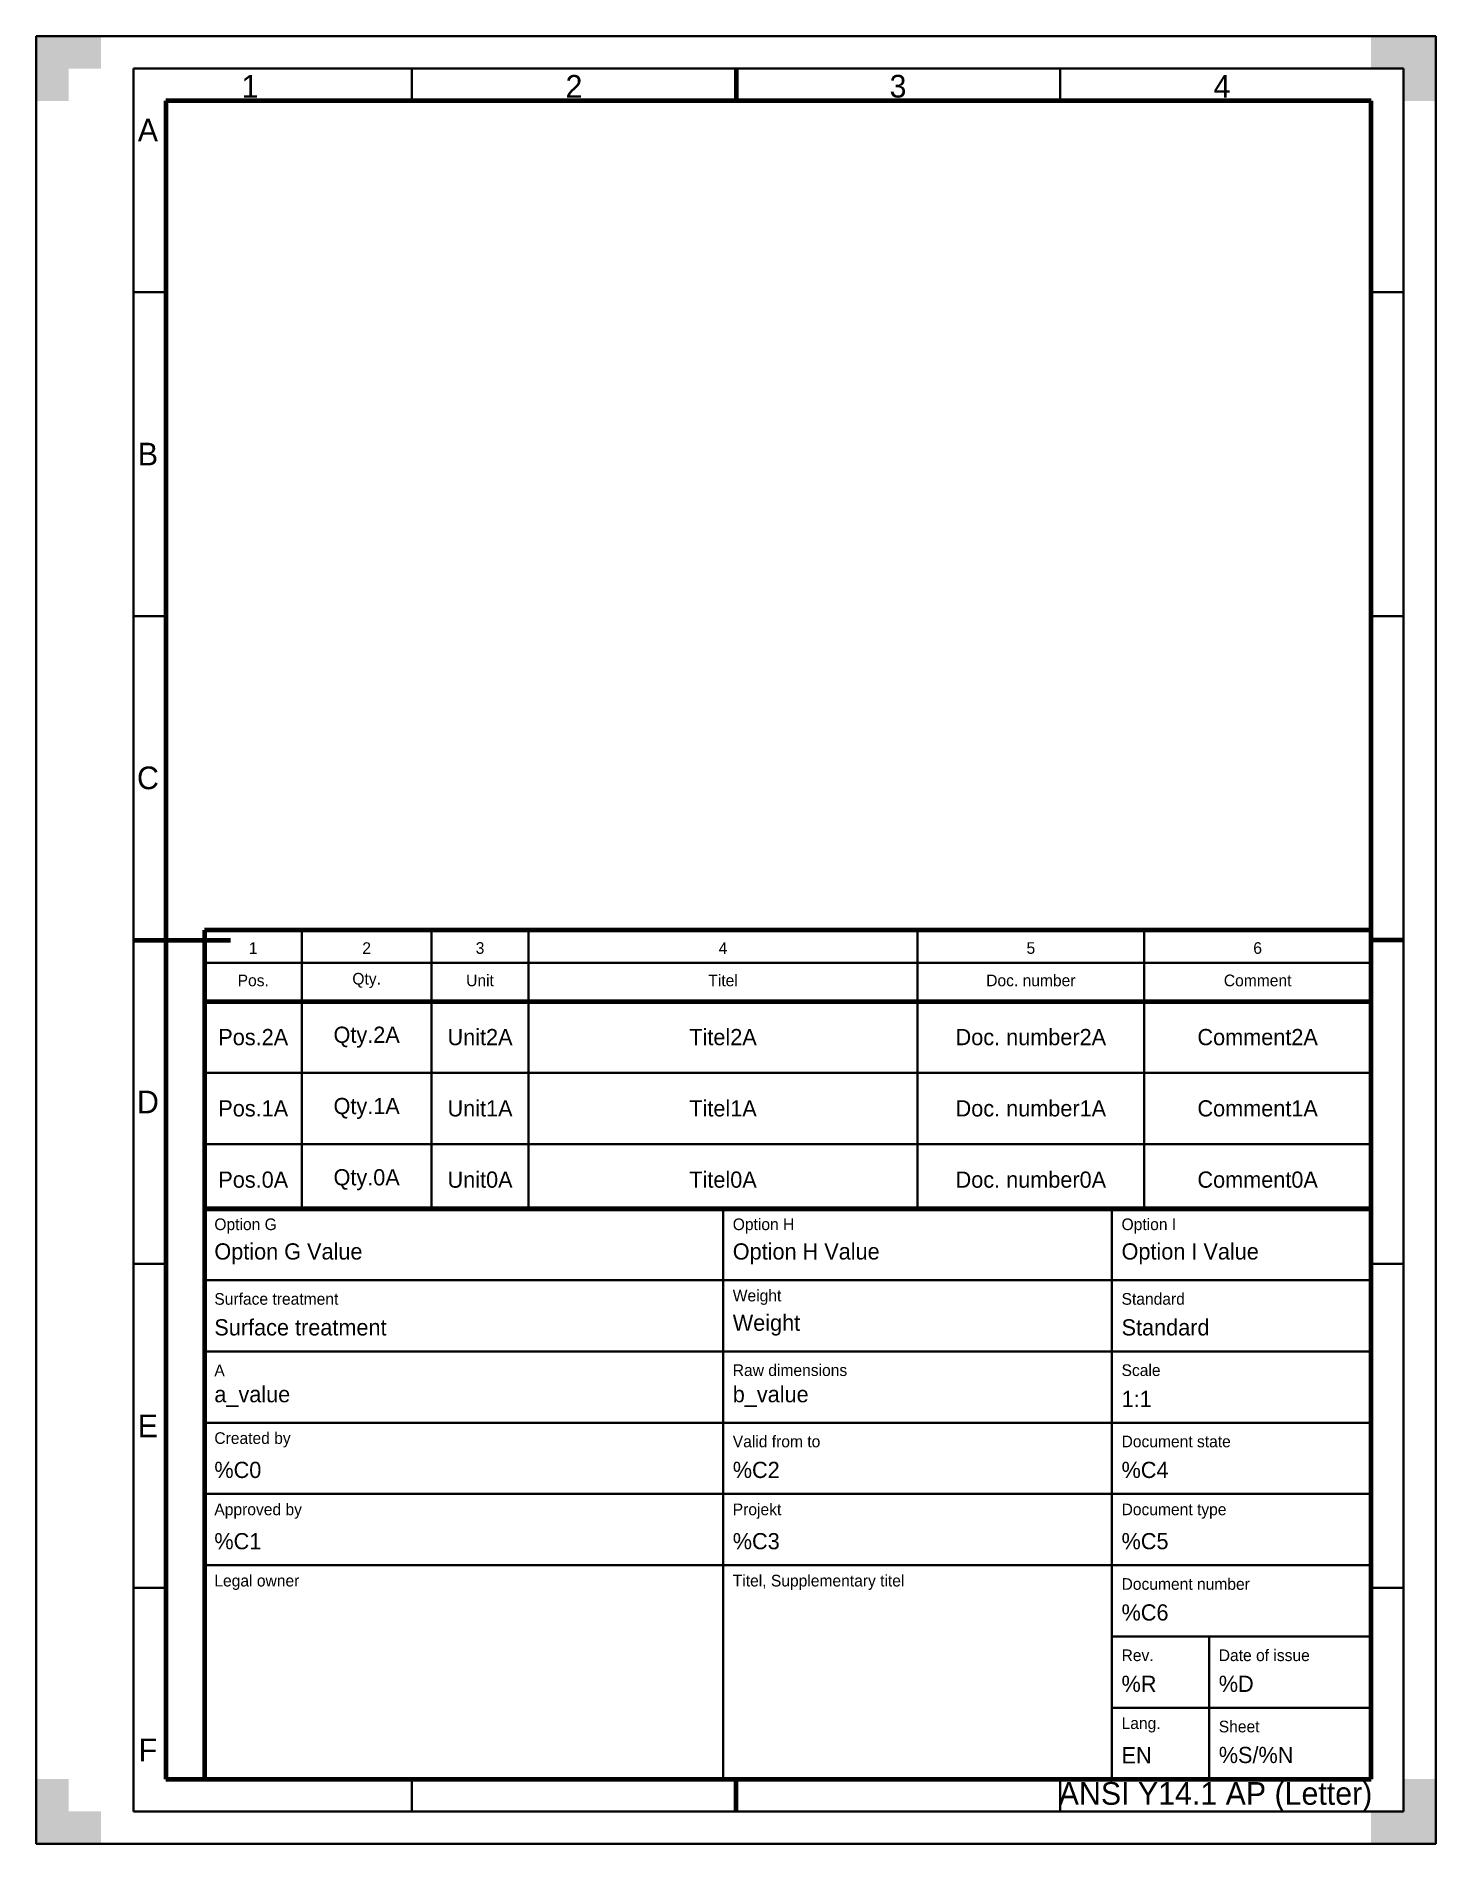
# Model space of a CAD drawing. Header units: millimetres. Extents: x 0 to 216, y 0 to 279.
import ezdxf

# ---------------------------------------------------------------- set-up
doc = ezdxf.new("R2010")
doc.units = ezdxf.units.MM

msp = doc.modelspace()

# ---------------------------------------------------------------- hatches: boundary and pattern name
for points in [[(0, 279), (10, 279), (10, 274), (5, 274), (5, 269), (0, 269), (0, 279)], [(216, 279), (206, 279), (206, 274), (211, 274), (211, 269), (216, 269), (216, 279)], [(0, 0), (10, 0), (10, 5), (5, 5), (5, 10), (0, 10), (0, 0)], [(216, 0), (206, 0), (206, 5), (211, 5), (211, 10), (216, 10), (216, 0)]]:
    msp.add_hatch(color=7).paths.add_polyline_path(points)

# ---------------------------------------------------------------- linework, layer by layer
at = {"color": 7, "lineweight": 35}
for p, q in [((0, 279), (0, 0)), ((216, 279), (0, 279)), ((216, 0), (216, 279)), ((15, 274), (15, 5)), ((211, 274), (15, 274)), ((58, 274), (58, 269)), ((158, 274), (158, 269)), ((211, 5), (211, 274)), ((15, 239.5), (20, 239.5)), ((211, 239.5), (206, 239.5)), ((15, 189.5), (20, 189.5)), ((211, 189.5), (206, 189.5)), ((41, 141), (41, 98)), ((61, 141), (61, 98)), ((76, 141), (76, 98)), ((136, 141), (136, 98)), ((171, 141), (171, 98)), ((26, 136), (206, 136)), ((26, 119), (206, 119)), ((26, 108), (206, 108)), ((106, 10), (106, 98)), ((166, 10), (166, 98)), ((15, 89.5), (20, 89.5)), ((211, 89.5), (206, 89.5)), ((206, 87), (26, 87)), ((206, 76), (26, 76)), ((206, 65), (26, 65)), ((206, 54), (26, 54)), ((206, 43), (26, 43)), ((15, 39.5), (20, 39.5)), ((211, 39.5), (206, 39.5)), ((206, 32), (166, 32)), ((181, 10), (181, 32)), ((206, 21), (166, 21)), ((58, 5), (58, 10)), ((158, 5), (158, 10)), ((15, 5), (211, 5)), ((0, 0), (216, 0))]:
    msp.add_line(p, q, dxfattribs=at)
at = {"color": 7, "lineweight": 70}
for p, q in [((108, 274), (108, 269)), ((20, 269), (20, 10)), ((206, 269), (20, 269)), ((206, 10), (206, 269)), ((15, 139.5), (30, 139.5)), ((26, 141), (26, 98)), ((206, 141), (26, 141)), ((206, 98), (206, 141)), ((211, 139.5), (206, 139.5)), ((26, 130), (206, 130)), ((26, 98), (26, 10)), ((206, 98), (26, 98)), ((26, 98), (206, 98)), ((206, 10), (206, 98)), ((20, 10), (206, 10)), ((26, 10), (206, 10)), ((108, 5), (108, 10))]:
    msp.add_line(p, q, dxfattribs=at)

# ---------------------------------------------------------------- texts
at = {"color": 7, "lineweight": 35}
for s, insert, char_height, attachment_point in [('1', (33, 271.25), 3.5, 5), ('2', (83, 271.25), 3.5, 5), ('3', (133, 271.25), 3.5, 5), ('4', (183, 271.25), 3.5, 5), ('A', (17.25, 264.5), 3.5, 5), ('B', (17.25, 214.5), 3.5, 5), ('C', (17.25, 164.5), 3.5, 5), ('1', (33.5, 138.25), 1.8, 5), ('2', (51, 138.25), 1.8, 5), ('3', (68.5, 138.25), 1.8, 5), ('4', (106, 138.25), 1.8, 5), ('5', (153.5, 138.25), 1.8, 5), ('6', (188.5, 138.25), 1.8, 5), ('Pos.', (33.5, 133.25), 1.8, 5), ('Qty.', (51, 133.25), 1.8, 5), ('Unit', (68.5, 133.25), 1.8, 5), ('Titel', (106, 133.25), 1.8, 5), ('Doc. number', (153.5, 133.25), 1.8, 5), ('Comment', (188.5, 133.25), 1.8, 5), ('Pos.2A', (33.5, 124.5), 2.5, 5), ('Qty.2A', (51, 124.5), 2.5, 5), ('Unit2A', (68.5, 124.5), 2.5, 5), ('Titel2A', (106, 124.5), 2.5, 5), ('Doc. number2A', (153.5, 124.5), 2.5, 5), ('Comment2A', (188.5, 124.5), 2.5, 5), ('D', (17.25, 114.5), 3.5, 5), ('Pos.1A', (33.5, 113.5), 2.5, 5), ('Qty.1A', (51, 113.5), 2.5, 5), ('Unit1A', (68.5, 113.5), 2.5, 5), ('Titel1A', (106, 113.5), 2.5, 5), ('Doc. number1A', (153.5, 113.5), 2.5, 5), ('Comment1A', (188.5, 113.5), 2.5, 5), ('Pos.0A', (33.5, 102.5), 2.5, 5), ('Qty.0A', (51, 102.5), 2.5, 5), ('Unit0A', (68.5, 102.5), 2.5, 5), ('Titel0A', (106, 102.5), 2.5, 5), ('Doc. number0A', (153.5, 102.5), 2.5, 5), ('Comment0A', (188.5, 102.5), 2.5, 5), ('Option G', (27.5, 94.18), 1.8, 7), ('Option H', (107.5, 94.18), 1.8, 7), ('Option I', (167.5, 94.18), 1.8, 7), ('Option G Value', (27.5, 89.43), 2.5, 7), ('Option H Value', (107.5, 89.43), 2.5, 7), ('Option I Value', (167.5, 89.43), 2.5, 7), ('Surface treatment', (27.5, 83.18), 1.8, 7), ('Weight', (107.5, 83.18), 1.8, 7), ('Standard', (167.5, 83.18), 1.8, 7), ('Surface treatment', (27.5, 78.43), 2.5, 7), ('Weight', (107.5, 78.43), 2.5, 7), ('Standard', (167.5, 78.43), 2.5, 7), ('A', (27.5, 72.18), 1.8, 7), ('Raw dimensions', (107.5, 72.18), 1.8, 7), ('Scale', (167.5, 72.18), 1.8, 7), ('a_value', (27.5, 67.43), 2.5, 7), ('b_value', (107.5, 67.43), 2.5, 7), ('1:1', (167.5, 67.43), 2.5, 7), ('E', (17.25, 64.5), 3.5, 5), ('Created by', (27.5, 61.18), 1.8, 7), ('Valid from to', (107.5, 61.18), 1.8, 7), ('Document state', (167.5, 61.18), 1.8, 7), ('%C0', (27.5, 56.43), 2.5, 7), ('%C2', (107.5, 56.43), 2.5, 7), ('%C4', (167.5, 56.43), 2.5, 7), ('Approved by', (27.5, 50.18), 1.8, 7), ('Projekt', (107.5, 50.18), 1.8, 7), ('Document type', (167.5, 50.18), 1.8, 7), ('%C1', (27.5, 45.43), 2.5, 7), ('%C3', (107.5, 45.43), 2.5, 7), ('%C5', (167.5, 45.43), 2.5, 7), ('Legal owner', (27.5, 39.18), 1.8, 7), ('Titel, Supplementary titel', (107.5, 39.18), 1.8, 7), ('Document number', (167.5, 39.18), 1.8, 7), ('%C6', (167.5, 34.43), 2.5, 7), ('Rev.', (167.5, 28.18), 1.8, 7), ('Date of issue', (182.5, 28.18), 1.8, 7), ('%R', (167.5, 23.43), 2.5, 7), ('%D', (182.5, 23.43), 2.5, 7), ('Lang.', (167.5, 17.18), 1.8, 7), ('Sheet', (182.5, 17.18), 1.8, 7), ('F', (17.25, 14.5), 3.5, 5), ('EN', (167.5, 12.43), 2.5, 7), ('%S/%N', (182.5, 12.43), 2.5, 7), ('ANSI Y14.1 AP (Letter)', (182, 7.25), 3.5, 5)]:
    msp.add_mtext(s, dxfattribs=dict(at, insert=insert, char_height=char_height, attachment_point=attachment_point))

doc.saveas('drawing.dxf')
